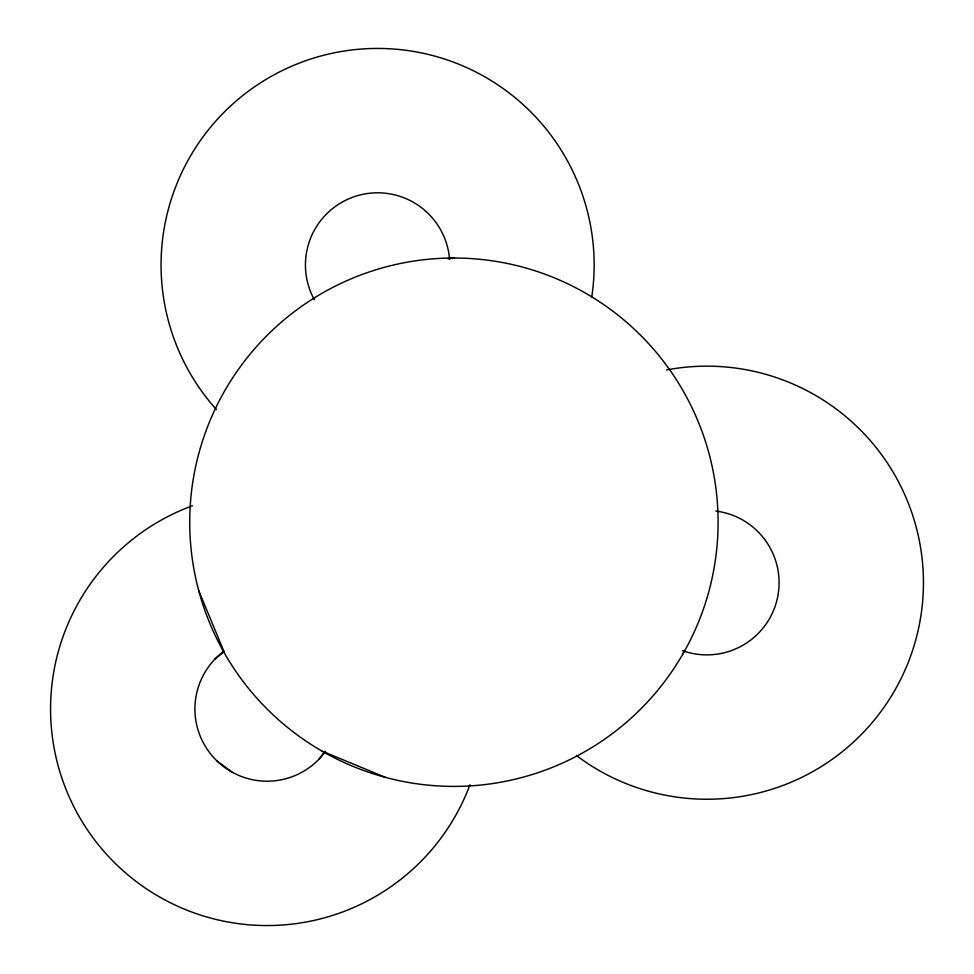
<?xml version="1.0" encoding="UTF-8"?>
<svg xmlns="http://www.w3.org/2000/svg" width="974" height="974" viewBox="0 0 974 974"><rect width="100%" height="100%" fill="white"/><g stroke="black" fill="none" stroke-linecap="round" stroke-linejoin="round"><path stroke-width="1.46" d="M682.701 654.309L684.32 650.401M319.046 759.136L324.293 752.025L385.534 777.398M215.157 658.899L224.081 651.801L198.72 590.585M448.077 258.792L453.908 258.025M216.983 760.962L232.129 772.163M715.768 511.058A72.186 72.186 0 0 1 777.118 599.424A72.186 72.186 0 0 1 682.531 650.644M314.31 299.675A72.186 72.186 0 0 1 356.983 195.811A72.186 72.186 0 0 1 449.562 259.352M325.572 751.344A72.186 72.186 0 0 1 216.459 760.451A72.186 72.186 0 0 1 223.874 651.204M666.618 369.937A216.545 216.545 0 0 1 917.751 632.029A216.545 216.545 0 0 1 576.413 755.507M469.967 784.752A216.545 216.545 0 0 1 113.593 861.746A216.545 216.545 0 0 1 192.414 505.762M216.459 409.628A216.545 216.545 0 0 1 315.6 57.503A216.545 216.545 0 0 1 591.693 297.508M321.81 751.003A264.185 264.185 0 0 0 718.094 522.21A264.185 264.185 0 0 0 321.81 293.418A264.185 264.185 0 0 0 321.81 751.003"/></g></svg>
